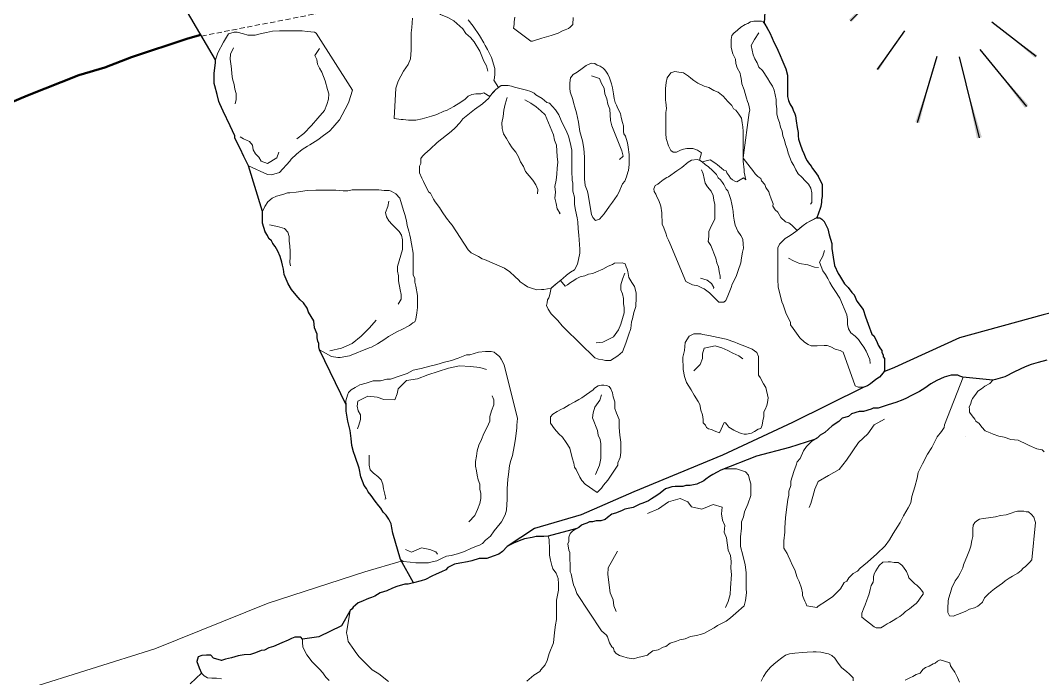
# Model space of a CAD drawing. Header units: millimetres. Extents: x -3113 to 15022, y -19591 to 4665.
# Drawn here: x 1568 to 2820, y -2121 to -1315 of the extents above; entities that cross this region are included whole.
import ezdxf

# ---------------------------------------------------------------- set-up
doc = ezdxf.new("R2010")
doc.units = ezdxf.units.MM
doc.header["$XCLIPFRAME"] = 2
doc.linetypes.add('DASHED', pattern=[19.05, 12.7, -6.35])
doc.linetypes.add('HIDDEN', pattern=[9.525, 6.35, -3.175])
for name, color, linetype, lineweight in [('0A-cutline', 7, 'Continuous', 50), ('0A-detail', 7, 'Continuous', 18), ('0A-detail-below_in', 7, 'DASHED', 13), ('0A-detail-detail', 7, 'Continuous', 13), ('0A-hatchures', 4, 'Continuous', 25), ('0A-mosaic', 7, 'Continuous', 18), ('0T-footprint', 251, 'Continuous', 30), ('0T-walltop', 7, 'Continuous', 30)]:
    doc.layers.add(name, color=color, linetype=linetype, lineweight=lineweight)
picture_1 = doc.add_image_def('image1.tif', size_in_pixel=(6668, 8809))

# ---------------------------------------------------------------- blocks, each defined once
blk = doc.blocks.new('T5')
blk.add_line((0, -0.002), (1, -0.002))
at = {"linetype": 'Continuous'}
blk.add_solid([(0, -0.031), (0, 0.03), (0.638, -0.001)], dxfattribs=at)

msp = doc.modelspace()

# ---------------------------------------------------------------- linework, layer by layer
at = {"layer": '0A-cutline'}
msp.add_lwpolyline([(1788.6, -1332.7), (1772.8, -1337.5), (1703.9, -1360.3), (1671, -1372.7), (1639.4, -1382.4), (1576.2, -1407.1), (1541.4, -1422), (1498.4, -1433.2), (1482.6, -1437.1), (1471.7, -1423.3), (1474.1, -1414.4), (1457.7, -1349.9), (1450.6, -1335.3), (1444.7, -1318.9), (1539.2, -1285.2), (1619.9, -1255.8), (1691.3, -1227.9), (1736.6, -1218.1)], dxfattribs=at)
at = {"layer": '0A-detail'}
for points in [[(2116.3, -1314.5), (2122.2, -1322.2), (2130, -1333.6), (2135.4, -1342.7), (2136.8, -1346), (2139.8, -1350.9), (2144.6, -1360.4), (2148.7, -1373.9), (2148.7, -1380.6), (2148.3, -1385.9), (2147.5, -1388.3), (2153.2, -1397.4), (2149.9, -1399.6), (2146.5, -1403.6), (2142.7, -1408.5), (2135.4, -1403.8), (2131.5, -1404.9), (2125.7, -1404.9), (2120.6, -1406), (2116.2, -1407.9), (2112.4, -1411.8), (2107.1, -1415.2), (2098.5, -1420.7), (2089.4, -1425.5), (2086.5, -1426.5), (2077.9, -1430.5), (2071.2, -1432.4), (2059.6, -1435.9), (2051.9, -1437.4), (2043.2, -1437.5), (2036.5, -1436.5), (2034.1, -1436.6), (2025.4, -1435.2), (2027.5, -1398.1), (2030.3, -1389.4), (2036.9, -1377.3), (2042.6, -1369.1), (2045.5, -1362.3), (2046.4, -1351.7), (2046.3, -1341.1), (2046.2, -1337.7), (2046.2, -1330.5), (2047, -1323.7), (2047.9, -1312.2)], [(2244.9, -1311.4), (2244.5, -1320), (2241.1, -1323.5), (2239.2, -1324.9), (2234.9, -1326.8), (2231.6, -1327.9), (2226.3, -1330.8), (2217.6, -1333.8), (2206.5, -1336.8), (2195.1, -1340.7), (2192.7, -1340.7), (2171.8, -1324.6), (2172.3, -1320.2), (2172.3, -1316.8), (2173.1, -1311.1)], [(2821.7, -1843.8), (2819.1, -1841.3), (2812.5, -1840), (2803.2, -1836.1), (2800.6, -1834.8), (2789.9, -1829.6), (2780.6, -1828.4), (2772.7, -1825.8), (2766.1, -1824.5), (2759.3, -1822), (2755.4, -1820.6), (2749.4, -1818.1), (2745.4, -1813.5), (2742, -1808.9), (2738.1, -1806.3), (2736.8, -1803.6), (2733.3, -1799.7), (2730, -1795.2), (2730, -1791.8), (2729.9, -1788.6), (2731.3, -1785.9), (2732.6, -1781.1), (2733.9, -1778.5), (2737.8, -1773.2), (2740.4, -1769.2), (2744.9, -1766.5), (2748.9, -1763.2), (2754.9, -1759.8), (2758.7, -1755.8), (2762, -1755.2), (2773.3, -1751.7), (2785.2, -1745.7), (2798.3, -1739.5), (2805.6, -1736.9), (2814.2, -1734.1), (2824.7, -1731.4)], [(2018.7, -2125), (2006.7, -2115.8), (1998.6, -2110.6), (1992, -2104.1), (1987.2, -2099.5), (1982.6, -2094.9), (1978.6, -2089.7), (1975.9, -2085.7), (1969.2, -2075.9), (1967.8, -2068.6), (1967.1, -2065.3), (1971.5, -2038.1), (1974.2, -2036.1), (1975.4, -2034.1), (1978.1, -2031.5), (1981.3, -2028.8), (1984.7, -2027.4), (1987.3, -2026.1), (1991.3, -2024.7), (1993.9, -2023.3), (1997.8, -2022), (2001.8, -2020.7), (2008.4, -2016.6), (2012.4, -2015.3), (2016.3, -2013.9), (2023.5, -2010.6), (2028.8, -2008.5), (2038.7, -2005.7), (2042.7, -2005.7), (2049.3, -2004.3), (2058.5, -2001.7), (2063.8, -2000.2), (2071.7, -1996.2), (2077, -1993.5), (2083.5, -1990.8), (2088.8, -1988.1), (2091.4, -1985.5), (2099.4, -1981.4), (2106, -1980), (2115.2, -1978.6), (2120.5, -1977.2), (2129.7, -1974.5), (2139, -1974.4), (2146.9, -1971.7), (2153.5, -1969), (2158, -1965.7), (2164, -1959.6), (2166, -1958.3), (2171.8, -1955.6), (2178.5, -1952.9), (2185.1, -1950.2), (2194.3, -1948.8), (2199.6, -1947.4), (2205.5, -1947.3), (2208.9, -1947.3), (2214.2, -1947.2), (2215.5, -1951.2), (2215.5, -1955.2), (2215.6, -1959.1), (2215.6, -1962.5), (2215.7, -1970.4), (2217, -1976.3), (2218.4, -1983), (2219.8, -1986.9), (2223.8, -1992.2), (2226.5, -1998.7), (2226.6, -2005.3), (2226.7, -2013.3), (2224.1, -2025.3), (2224.2, -2037.2), (2224.3, -2049.1), (2223, -2055.7), (2221.8, -2065), (2220.6, -2077.6), (2215.5, -2090.8), (2212.8, -2099.5), (2210.3, -2104.8), (2205, -2110.8), (2203.8, -2112.7), (2196.5, -2117.5), (2188, -2124.8)], [(1813.8, -2121.7), (1807.9, -2121.2), (1802.3, -2121), (1796.8, -2120.6), (1792.6, -2118.1), (1789.6, -2114.7), (1786.6, -2108.4), (1783.9, -2100.7), (1785.6, -2094.8), (1789.9, -2093.1), (1795.8, -2093), (1800.9, -2093), (1804.3, -2096.4), (1814, -2099.3), (1818.7, -2097.9), (1826.3, -2096.2), (1834.3, -2093.6), (1841.8, -2092.6), (1849.5, -2092.2), (1855.8, -2090), (1862.6, -2087.3), (1866.8, -2086.5), (1871.9, -2083.8), (1877.8, -2082.2), (1887.9, -2077.8), (1895.5, -2074.3), (1899.7, -2072.6), (1903.9, -2070.9), (1911, -2070.8), (1913.3, -2073.4), (1913.3, -2076.8), (1913.8, -2083.2), (1918.6, -2092.4), (1920.3, -2094.5), (1924.5, -2100.4), (1928, -2103.7), (1933.9, -2110), (1938.2, -2114.6), (1939.9, -2117.1), (1941.9, -2119.7), (1945.9, -2123.9)], [(2474.9, -2124.5), (2478, -2119.1), (2481.5, -2113.4), (2486.6, -2107.5), (2490.4, -2103.8), (2495.1, -2100), (2500.1, -2096.2), (2504.9, -2092.8), (2509.8, -2091.2), (2516.3, -2090.5), (2525.5, -2089.4), (2531.2, -2089.1), (2538.5, -2088.7), (2542.3, -2088.7), (2548.2, -2089.2), (2553.2, -2090.2), (2557.5, -2091.3), (2561.5, -2093.4), (2565.1, -2096.6), (2567.6, -2100.2), (2569.2, -2102.5), (2573.3, -2107.9), (2576, -2110.1), (2579.4, -2113), (2583.2, -2116), (2585.8, -2118.7), (2587.5, -2120.8), (2587.6, -2124.3)], [(2651.2, -2123.4), (2657, -2120.4), (2660.7, -2118.8), (2664.7, -2116.5), (2669.8, -2114.7), (2673.1, -2110.5), (2676.4, -2108), (2680.7, -2106.2), (2685.7, -2103.6), (2688, -2102.5), (2690.8, -2100.2), (2694.1, -2098.5), (2706.1, -2102.3), (2706.9, -2106), (2708.6, -2108.5), (2712.1, -2113.5), (2715.4, -2120.3), (2718.1, -2125.8)]]:
    msp.add_lwpolyline(points, dxfattribs=at)
for points in [[(2453.1, -1483.9), (2453.3, -1480.1), (2460.3, -1427.9), (2461.2, -1425), (2460.2, -1421.2), (2459.6, -1417.3), (2458.2, -1414.4), (2457.2, -1410.6), (2455.3, -1404.8), (2454.3, -1400), (2451.4, -1392.9), (2450.3, -1386.1), (2449.8, -1383.2), (2449.2, -1379.9), (2445.4, -1373.1), (2443.8, -1367.8), (2443.4, -1362.5), (2440.4, -1355.9), (2438.3, -1348.2), (2438.3, -1338.6), (2439.2, -1333.7), (2441.6, -1330.8), (2446, -1326.9), (2450.2, -1323.5), (2455.5, -1320), (2458.8, -1319.1), (2461.9, -1316.8), (2466.1, -1316.1), (2469, -1316.1), (2471.9, -1316.1), (2475.2, -1316.1), (2477.6, -1316.9), (2479.6, -1319.8), (2482.5, -1324.6), (2485.4, -1330.4), (2488.3, -1337.1), (2490.4, -1341.9), (2492.3, -1344.8), (2495.3, -1351.5), (2498.2, -1358.2), (2500.2, -1363), (2505.1, -1374.5), (2507.1, -1382.2), (2507.1, -1389), (2507.2, -1397.2), (2507.2, -1401.5), (2507.3, -1404.9), (2507.3, -1408.3), (2508.3, -1413.1), (2510.3, -1417.3), (2513.2, -1422.6), (2514.2, -1425), (2516.2, -1429.8), (2517.2, -1432.2), (2517.7, -1438.1), (2519.2, -1446.2), (2520.3, -1452.5), (2520.3, -1456.4), (2520.8, -1460.6), (2522.8, -1466.9), (2525.3, -1473.6), (2527.2, -1478.4), (2529.7, -1484.2), (2531.2, -1487), (2533.1, -1489.8), (2536.1, -1493.7), (2538, -1496.6), (2540.9, -1500.4), (2542.9, -1503.3), (2544.8, -1506.1), (2547.2, -1511.4), (2549.8, -1515.7), (2549.8, -1518.6), (2549.8, -1521.5), (2549.8, -1524.4), (2549.9, -1527.3), (2549.9, -1530.7), (2548.9, -1535), (2549, -1537.9), (2548, -1543.2), (2547.1, -1545.6), (2543.3, -1557), (2536.7, -1560.2), (2531.1, -1563.3), (2526.6, -1566.3), (2522.9, -1569.3), (2519.1, -1572.4), (2512.6, -1566.1), (2508.7, -1563.3), (2504.9, -1561.9), (2499, -1556.6), (2497.1, -1552.8), (2495.2, -1550), (2492.2, -1547.1), (2489.3, -1542.8), (2489.6, -1539.7), (2487.2, -1533.7), (2485.3, -1527.9), (2484.3, -1525), (2480.9, -1519.7), (2479.4, -1516.3), (2475.5, -1511.6), (2474.5, -1508.7), (2471.1, -1506.3), (2467.7, -1503), (2464.8, -1499.2), (2461.4, -1494.9)], [(1870.2, -1504), (1847.2, -1493.2), (1844.8, -1488.5), (1841.3, -1481.7), (1836.9, -1472.1), (1830.5, -1459.6), (1830.5, -1456.7), (1824.6, -1444.2), (1816.2, -1426.5), (1811.8, -1417.4), (1810.9, -1414.6), (1808.8, -1405.9), (1805.8, -1395.3), (1804.9, -1392.4), (1804.8, -1379.9), (1806.6, -1367.3), (1806.6, -1363.5), (1809.4, -1354.8), (1816.5, -1341.7), (1822.7, -1331.6), (1829.4, -1329.6), (1833.2, -1329.6), (1841, -1331.4), (1846.3, -1333.2), (1850.6, -1333.2), (1855.4, -1333.2), (1863.1, -1331.2), (1868.9, -1330.1), (1876.5, -1328.2), (1885.2, -1328.1), (1897.7, -1328), (1912.6, -1327.8), (1918.9, -1328.8), (1927.7, -1329.6), (1930.1, -1330.6), (1974.5, -1400.5), (1969.8, -1415), (1968.9, -1417.9), (1958.4, -1436.8), (1952.3, -1444.1), (1950.8, -1446), (1946.1, -1450.9), (1938.9, -1456.2), (1931.8, -1461.6), (1922.1, -1467.5), (1919.3, -1469.4), (1912.6, -1473.4), (1905.9, -1479.2), (1899.2, -1485), (1897.8, -1487.5), (1884.9, -1501.5), (1875.2, -1504.5)], [(2267.2, -1553), (2262.7, -1526.2), (2261.8, -1523.4), (2259.5, -1517.6), (2259, -1512.9), (2258.8, -1510.2), (2258.7, -1501), (2258.6, -1491.1), (2258.6, -1482.5), (2257.9, -1472), (2256, -1462.8), (2252.8, -1451.1), (2251.4, -1440), (2248.9, -1428.3), (2246.7, -1421.5), (2245.7, -1417.2), (2244.2, -1412.2), (2241.2, -1402.5), (2240.6, -1398.2), (2240.5, -1391.5), (2241.4, -1385.3), (2244.7, -1381.5), (2249.6, -1378.4), (2255.8, -1374), (2260.6, -1370.3), (2266.8, -1367.7), (2271.3, -1367.9), (2274.2, -1369.9), (2277.9, -1371.3), (2281.5, -1373.8), (2283.5, -1375.6), (2285.4, -1378.7), (2287.2, -1381.2), (2289.2, -1385.4), (2291.6, -1392.8), (2293, -1397.7), (2294.3, -1405.1), (2294.9, -1410.7), (2296.2, -1415.6), (2297.8, -1419), (2299.6, -1422.9), (2302.5, -1429.1), (2303.7, -1434), (2305.1, -1440.1), (2306.3, -1444.5), (2306.4, -1451.2), (2306.8, -1454.2), (2308.9, -1456.8), (2309.6, -1459.9), (2311.4, -1465.3), (2312.1, -1470.3), (2313.4, -1479.5), (2313.5, -1486.9), (2313.5, -1491.8), (2312.4, -1498.9), (2311.7, -1501.1), (2310, -1506.7), (2308.1, -1512.3), (2305.2, -1515.4), (2300.5, -1526), (2298.5, -1529.6), (2293, -1537.7), (2289.3, -1542.6), (2282.6, -1552), (2276.8, -1558.5), (2271.9, -1560.1), (2268.9, -1556.8)], [(2453.3, -1508), (2445.1, -1512.8), (2442.7, -1511.9), (2439.8, -1510.3), (2437.4, -1508.6), (2435.5, -1505.2), (2433, -1501.8), (2432, -1499.5), (2429.1, -1498.5), (2426.6, -1496.3), (2421.3, -1491.9), (2419.4, -1490.5), (2412.7, -1486.1), (2402.9, -1488.6), (2399.4, -1486.4), (2402, -1477.5), (2397.1, -1474.3), (2391.4, -1471.9), (2387.5, -1472), (2384.1, -1472), (2379.8, -1472.9), (2376, -1474.3), (2371.1, -1476.4), (2367, -1476.7), (2364.4, -1474.6), (2361.4, -1468.8), (2358.5, -1459.7), (2358.4, -1453.9), (2358.3, -1448.1), (2358.3, -1442.3), (2358.3, -1437.5), (2358.2, -1430.7), (2358.2, -1427.9), (2359.1, -1423), (2358.1, -1415.3), (2358, -1412.9), (2357.9, -1402.8), (2357.9, -1398.5), (2358.8, -1391.2), (2359.8, -1385.5), (2364.4, -1379.2), (2369.3, -1377.7), (2374.1, -1378.6), (2379.9, -1379.5), (2385.8, -1383.3), (2388.7, -1386.1), (2392.5, -1388.6), (2397.3, -1391.9), (2405.1, -1395.7), (2410.9, -1397.5), (2417.2, -1400.9), (2422.5, -1403.2), (2428.3, -1408), (2434.1, -1414.6), (2439, -1419.4), (2441, -1423.3), (2443.9, -1425.2), (2447.8, -1429.9), (2450.7, -1434.8), (2451.8, -1440.5), (2452.7, -1445.4), (2452.8, -1451.1), (2452.8, -1458.8), (2452.9, -1463.7), (2452.9, -1469.9), (2453, -1474.3), (2453, -1480), (2453.1, -1487.7), (2454.2, -1498.3), (2454.2, -1501.2), (2456.2, -1510.3)], [(2116, -1596.2), (2096.4, -1566.1), (2094, -1563.2), (2089.6, -1557.5), (2084.3, -1549.8), (2080.8, -1544.5), (2075.6, -1537.4), (2073.5, -1534), (2070, -1526.8), (2068.1, -1525.4), (2064.3, -1518.7), (2061.3, -1512.4), (2059.3, -1508.6), (2056.3, -1501.9), (2056.7, -1493.8), (2058.2, -1490.3), (2058.2, -1484.5), (2060, -1481.6), (2062.9, -1478.7), (2069.6, -1472.8), (2078.2, -1464.7), (2083.9, -1460.2), (2095.4, -1451.4), (2100.2, -1446.6), (2105.9, -1440.8), (2109.7, -1435.9), (2124, -1424.2), (2133.7, -1417.4), (2141.3, -1410.6), (2143.2, -1407.7), (2149.9, -1399.6), (2156.6, -1395), (2165.3, -1395), (2169.1, -1395.8), (2173, -1396.8), (2177.8, -1398.3), (2187.4, -1400.6), (2192.7, -1402.4), (2197, -1404.3), (2199.1, -1406.2), (2206.8, -1411), (2212.6, -1415.7), (2215.6, -1416.6), (2219.4, -1420.5), (2223.2, -1424.7), (2227.2, -1431), (2230.1, -1437.7), (2234.1, -1446.3), (2236.1, -1450.1), (2239, -1456.9), (2241, -1464.6), (2243, -1474.2), (2243, -1478.1), (2243.1, -1484.8), (2243.1, -1487.7), (2243.2, -1495), (2243.2, -1499.3), (2243.3, -1510.9), (2244.3, -1514.7), (2244.4, -1524.3), (2246.4, -1531.9), (2246.5, -1540.6), (2247.5, -1547.8), (2249.5, -1557), (2250.6, -1561.8), (2250.7, -1570.5), (2251.6, -1578.2), (2252.8, -1595.5), (2252.8, -1600.3), (2250, -1613.8), (2246.3, -1620.6), (2241.4, -1623.5), (2236.7, -1627.4), (2231.9, -1631.4), (2226.1, -1636.2), (2217.6, -1643), (2208.9, -1645), (2206, -1645), (2200.2, -1645.1), (2193.5, -1643.2), (2188.7, -1641.4), (2184.8, -1638.5), (2179.9, -1635.6), (2178, -1633.3), (2173.1, -1629), (2167.3, -1623.3), (2160.5, -1618.5), (2157.6, -1617.5), (2136.3, -1608.1), (2133.4, -1607.2), (2128.6, -1604.3), (2119.8, -1600.1)], [(2382.8, -1635.1), (2363.1, -1588.2), (2361.5, -1584.2), (2359.3, -1580.2), (2358.7, -1577.1), (2355.8, -1569.4), (2353.6, -1564.9), (2353.6, -1560), (2353.5, -1555.7), (2353.5, -1550.7), (2352.2, -1542.7), (2349.8, -1535.9), (2347.8, -1532.2), (2345.9, -1527.9), (2344, -1524.9), (2343.4, -1521.6), (2345.2, -1517.4), (2348.3, -1515.6), (2350.7, -1513.7), (2355, -1510.6), (2359.3, -1507.5), (2361.4, -1506.6), (2371.5, -1499.3), (2377.7, -1495.5), (2385.6, -1488.8), (2389.6, -1486.5), (2396.7, -1485.6), (2400.4, -1486.7), (2402.9, -1488.6), (2406.6, -1491.7), (2410.4, -1494.6), (2415.3, -1498.9), (2420.3, -1503.9), (2422.2, -1508.1), (2425.3, -1510.6), (2427.7, -1513.6), (2429.3, -1516.1), (2432.2, -1521.7), (2434, -1524), (2436, -1529.6), (2437.8, -1534.5), (2439.1, -1540.1), (2439.8, -1544.4), (2440.5, -1549.3), (2441.1, -1554.9), (2441.8, -1559.8), (2443, -1565.9), (2446.4, -1573.4), (2449.9, -1578.8), (2452.5, -1583.1), (2453.1, -1589.3), (2453.2, -1594.2), (2452, -1599.1), (2450.8, -1605.9), (2450.2, -1612.1), (2446.9, -1621.4), (2444.9, -1627.5), (2443, -1631.3), (2439.4, -1638.1), (2438.2, -1642.4), (2435.8, -1648.3), (2434.2, -1652.5), (2431.6, -1658.5), (2429.1, -1660.4), (2426.1, -1660.4), (2423, -1660.4), (2419.8, -1657), (2415.5, -1652.5), (2411.8, -1648.8), (2405.2, -1643.9), (2402.4, -1642.7), (2397.5, -1640.3), (2390.7, -1639.1)], [(1948.6, -1726.8), (1934.1, -1718.9), (1933, -1715), (1933, -1711.1), (1932, -1708.2), (1931, -1703.9), (1931, -1699.6), (1928, -1691.9), (1927, -1683.2), (1920.7, -1672.7), (1919.1, -1667.9), (1914.3, -1661.1), (1910.4, -1657.4), (1905.5, -1651.6), (1899.7, -1644.9), (1895.7, -1637.7), (1890.8, -1626.3), (1889.8, -1620), (1888.8, -1615.2), (1887.8, -1611.3), (1885.8, -1604.6), (1882.9, -1597.8), (1879.9, -1592.2), (1877, -1588.3), (1875.1, -1585.4), (1872.1, -1582.5), (1870.2, -1578.7), (1867.3, -1574), (1864.3, -1563.4), (1864.2, -1557.6), (1864.1, -1549.4), (1867, -1543.1), (1870.7, -1537.3), (1876, -1532.9), (1881.3, -1530.4), (1889, -1528.5), (1894.7, -1526.5), (1897.6, -1526.5), (1905.3, -1525.4), (1918.8, -1523.4), (1929.4, -1523.3), (1939, -1523.2), (1941.9, -1523.2), (1950.6, -1523.1), (1953.9, -1523.1), (1963.1, -1523.9), (1968.9, -1523.8), (1974.2, -1522.9), (1982.4, -1522.8), (1985.7, -1522.8), (1990.1, -1522.8), (2001.6, -1522.7), (2006.5, -1522.6), (2013.2, -1523.4), (2019.4, -1523.4), (2021.9, -1524.4), (2027.7, -1527.5), (2032.6, -1533), (2034.6, -1539.7), (2037.5, -1549.2), (2038.5, -1553.1), (2040.6, -1560.8), (2041.5, -1566.6), (2043.6, -1573.3), (2044.5, -1578.1), (2045.5, -1582), (2046.5, -1588.7), (2048.6, -1600.2), (2048.7, -1606.9), (2048.8, -1615.6), (2048.8, -1618.5), (2048.9, -1627.2), (2050.8, -1631), (2050.8, -1635.8), (2051.9, -1640.7), (2053.9, -1652.2), (2053.9, -1658), (2054, -1666.7), (2053.1, -1673.4), (2052.2, -1681.1), (2050.8, -1684.5), (2048.4, -1685.5), (2044.1, -1688.9), (2035, -1693.9), (2029.7, -1696.3), (2018.6, -1702.6), (2013.9, -1705.5), (2005.2, -1711.4), (1997.7, -1715.3), (1994.8, -1716.3), (1970.7, -1726.1), (1959.2, -1728.2), (1956.3, -1728.3)], [(2590.1, -1762.9), (2575.3, -1721.7), (2571.6, -1719.4), (2565.6, -1718), (2560.3, -1715), (2555.8, -1713.5), (2552, -1713.6), (2543.7, -1713.7), (2536.2, -1713.7), (2532.4, -1712.3), (2527.9, -1709.3), (2522.5, -1704), (2514.2, -1692.8), (2511.1, -1688.3), (2511.1, -1685.3), (2505, -1673.3), (2501.9, -1663.6), (2500.4, -1659.8), (2497.2, -1646.4), (2495.7, -1641.8), (2495.6, -1632.1), (2495.6, -1625.3), (2495.5, -1614.7), (2495.4, -1604.2), (2495.3, -1599.7), (2495.3, -1593.7), (2497.4, -1589.2), (2504.2, -1582.3), (2508.6, -1580), (2513.1, -1576.9), (2519.1, -1572.4), (2526.6, -1566.3), (2531.1, -1563.3), (2542.2, -1557.1), (2546.7, -1557), (2549.1, -1558.6), (2552.2, -1561.6), (2556.8, -1570.5), (2558.3, -1578), (2561.4, -1588.6), (2561.5, -1594.6), (2563.1, -1605.1), (2564.7, -1615.6), (2569.3, -1625.4), (2570.8, -1627.6), (2576.9, -1638), (2581.5, -1642.5), (2586.1, -1648.6), (2589.1, -1651.5), (2592.2, -1659), (2599.8, -1669.4), (2602.8, -1678.5), (2605.9, -1687.5), (2610.5, -1699.4), (2612.9, -1701.7), (2616.7, -1708.5), (2618.3, -1713), (2621.3, -1717.4), (2622.8, -1719.7), (2622.8, -1721.9), (2624.4, -1724.9), (2624.4, -1727.2), (2625.9, -1729.4), (2625.9, -1733.3), (2626, -1739.3), (2626, -1744.5), (2624.6, -1746.8), (2620.1, -1752.1), (2615.6, -1755.1), (2608.8, -1760.5), (2605.1, -1762.8), (2600.6, -1764.3), (2593.8, -1764.4)], [(2271.3, -1728.7), (2234.4, -1692.5), (2231.4, -1689.2), (2226.1, -1682.9), (2221.7, -1678.7), (2217.9, -1674.8), (2213.9, -1669), (2212, -1664.3), (2212.9, -1661.3), (2213.1, -1657.5), (2214.8, -1655.1), (2215.7, -1652.6), (2217.6, -1643), (2221.9, -1639.6), (2226.1, -1636.2), (2229, -1633.8), (2234.9, -1640.9), (2237.8, -1639), (2241.5, -1636.1), (2245.4, -1634), (2248.3, -1631.7), (2253.1, -1629.2), (2258.9, -1628.2), (2263.7, -1626.2), (2268.9, -1625.2), (2273.2, -1623.2), (2280.9, -1619.8), (2287.7, -1616.4), (2293, -1614.4), (2295.3, -1612.4), (2304.9, -1612.3), (2308.5, -1613.3), (2309.8, -1617.2), (2310.8, -1620.1), (2311.8, -1622.9), (2312.8, -1630.1), (2316.7, -1636.3), (2319.7, -1641.1), (2321.7, -1648.9), (2321.7, -1654.6), (2321.3, -1665.7), (2319, -1672.9), (2317.2, -1680.6), (2316.2, -1684.5), (2315.4, -1692.7), (2312.5, -1700.9), (2309.2, -1710.6), (2305, -1721.2), (2299.3, -1726.1), (2290.6, -1731.9), (2287.7, -1732), (2284.3, -1732), (2281, -1731), (2275.7, -1730.2)], [(2429.5, -1807.8), (2423.8, -1820.3), (2419.5, -1819), (2416.6, -1817.5), (2414.2, -1816.5), (2410.4, -1815.7), (2408, -1813.7), (2406.9, -1810.9), (2404, -1808), (2404, -1804.1), (2403, -1798.3), (2401, -1792.6), (2400, -1785.9), (2398, -1782.1), (2393.1, -1774.3), (2389.2, -1767.7), (2383.4, -1758.6), (2380.9, -1751.4), (2379.3, -1742.7), (2379.3, -1736.4), (2379.2, -1734), (2379.2, -1727.7), (2381.1, -1719.5), (2381.9, -1709.9), (2386.6, -1702.2), (2392.4, -1699.2), (2401.1, -1699.1), (2403.5, -1700.1), (2410.7, -1701), (2422.4, -1703.7), (2432, -1705.7), (2442.6, -1709.4), (2446.5, -1710.9), (2457.2, -1715), (2463.9, -1717.9), (2469.7, -1721.9), (2471.7, -1726.9), (2471.7, -1729.8), (2471.8, -1735.6), (2471.8, -1742.8), (2471.9, -1746.7), (2471.9, -1749.6), (2473.8, -1752.5), (2477.8, -1760.2), (2480.6, -1764.9), (2483.7, -1777.4), (2482.8, -1783.2), (2481.8, -1787), (2480, -1791.9), (2478.1, -1794.7), (2478.1, -1800.5), (2477.2, -1805.9), (2476.3, -1811.2), (2474.4, -1815.1), (2471.5, -1816), (2466.7, -1819), (2463.3, -1821), (2457.1, -1821.9), (2454.2, -1822), (2450.4, -1821.1), (2447.5, -1820.1), (2441.7, -1817.3), (2435.4, -1813.5), (2432.9, -1810.2), (2431.4, -1808.3)], [(2033.2, -1975.6), (2023.7, -1943.5), (2022.8, -1936.7), (2021.7, -1931.9), (2018.8, -1926.1), (2015.8, -1921.3), (2012, -1917.5), (2009, -1912.7), (2006.6, -1909.9), (2002.2, -1904.1), (1997.3, -1897.4), (1993.5, -1892.6), (1991.4, -1888.8), (1988.6, -1885), (1984.6, -1874.4), (1982.6, -1863.8), (1977.7, -1849.4), (1975.6, -1843.7), (1973.6, -1835.9), (1972.6, -1827.3), (1971.6, -1817.6), (1968.6, -1806.2), (1966.6, -1793.7), (1966.5, -1786), (1966.4, -1781.1), (1968.3, -1774.4), (1969.7, -1771), (1973, -1767.6), (1977.8, -1764.7), (1983.6, -1761.7), (1991.3, -1759.7), (1999.9, -1756.8), (2008.6, -1756.7), (2016.3, -1754.6), (2021.1, -1754.6), (2031.6, -1751.2), (2041.2, -1747.7), (2048.9, -1743.7), (2058.5, -1741.7), (2069.1, -1738.7), (2077.7, -1736.8), (2087.3, -1733.8), (2095.5, -1731.8), (2103.7, -1728.8), (2114.2, -1724.8), (2118.1, -1724.8), (2128.7, -1721.8), (2137.3, -1720.8), (2144.1, -1720.8), (2147.9, -1721.6), (2150.8, -1723.9), (2154.3, -1727), (2156.7, -1730.3), (2160.2, -1737), (2176.7, -1802.9), (2175.7, -1811.1), (2175.8, -1814.9), (2174, -1827.4), (2173, -1835.1), (2171.2, -1843.8), (2170.3, -1848.1), (2168.4, -1854.5), (2166.6, -1860.3), (2165.7, -1871.4), (2164.7, -1877.1), (2163.9, -1889.2), (2164, -1897.8), (2164, -1901.7), (2163.2, -1915.2), (2161.3, -1920.9), (2157, -1929.3), (2155.3, -1931.6), (2148, -1940.3), (2143.3, -1947.2), (2137.5, -1952), (2133.6, -1956), (2129.9, -1957.9), (2127.5, -1958.8), (2120.3, -1961.8), (2111.6, -1965.8), (2102.9, -1968.8), (2095.3, -1970.7), (2089.5, -1971.7), (2085.2, -1973.7), (2077.7, -1977.3), (2072.2, -1978.6), (2067.4, -1979.6), (2058.7, -1979.7), (2052, -1979.7), (2045.2, -1978.9), (2036.6, -1978)], [(2543.1, -2034.3), (2531.1, -2032.5), (2529.7, -2029.1), (2528.4, -2026.5), (2527.1, -2023.8), (2525.7, -2019.8), (2525.7, -2016.6), (2524.2, -2010.6), (2521.6, -2002.7), (2518.9, -1997.5), (2516.1, -1988.2), (2513.5, -1982.9), (2510.7, -1976.4), (2508.1, -1971.1), (2506.7, -1968.4), (2502.7, -1961.8), (2502.7, -1958.6), (2502.6, -1952.6), (2503.8, -1942), (2503.8, -1936.7), (2504.6, -1924.4), (2506.2, -1914.2), (2507.5, -1902.3), (2508.7, -1897), (2508.7, -1891.7), (2511.2, -1885.1), (2511.2, -1879.8), (2515.1, -1867.8), (2517.7, -1859.9), (2518.9, -1855.9), (2522.8, -1851.8), (2526.7, -1842.6), (2530.7, -1837.3), (2537.2, -1830.6), (2543.8, -1826.6), (2547.1, -1823.2), (2553, -1819.9), (2562.1, -1811.8), (2570.1, -1806.5), (2574, -1802.5), (2581.9, -1800.4), (2585.8, -1797.1), (2595.1, -1794.3), (2600.4, -1794.2), (2609.7, -1791.6), (2612.3, -1790.2), (2618.2, -1790.2), (2630.7, -1786.1), (2640, -1783.4), (2648.5, -1780), (2653.1, -1778), (2658.4, -1775.2), (2669, -1769.8), (2675.5, -1765.9), (2682.7, -1760.5), (2690, -1756.4), (2699.2, -1752.3), (2707.8, -1749.7), (2711.1, -1749.6), (2715.7, -1749.6), (2718.4, -1750.9), (2722.3, -1752.1), (2699.7, -1810.5), (2699.1, -1813.9), (2695.8, -1818.6), (2690.7, -1825.2), (2689.3, -1827.8), (2684.1, -1838.5), (2678.9, -1846.5), (2672.4, -1858.5), (2667.2, -1869.1), (2665.9, -1875.8), (2663.4, -1886.4), (2659.5, -1898.3), (2658.3, -1906.2), (2655, -1912.3), (2649.2, -1922.2), (2645.3, -1930.1), (2636.5, -1943.9), (2632.2, -1951.5), (2627, -1958.8), (2616.5, -1968.8), (2605.4, -1978.8), (2596.1, -1986.2), (2592.9, -1990.1), (2587.6, -1992.9), (2582.4, -1998.2), (2579.8, -2002.1), (2576.5, -2003.6), (2572, -2011.5), (2562.7, -2020.9), (2554.9, -2026.3), (2544.9, -2033)], [(2274.3, -1893.5), (2259.3, -1883.4), (2255.3, -1878.7), (2252.7, -1874.9), (2248.5, -1865.2), (2246.5, -1862.3), (2245.5, -1857.6), (2243.5, -1850.9), (2240.5, -1839.3), (2236.1, -1832.1), (2231.8, -1825.9), (2227.3, -1821.6), (2221.7, -1815.4), (2217.1, -1808.7), (2217, -1801), (2219.9, -1797.6), (2225.2, -1794.2), (2230.4, -1791.3), (2233.3, -1790.3), (2240, -1786.3), (2246.8, -1782.4), (2251.5, -1779.5), (2255.4, -1777.6), (2261.1, -1773.6), (2265, -1770.7), (2269.2, -1767.7), (2270.7, -1765.8), (2275.5, -1762.9), (2279.3, -1761.9), (2282.2, -1761.9), (2285.6, -1762.4), (2289, -1763.8), (2290.9, -1766.6), (2292.9, -1771.4), (2293.9, -1776.2), (2295.9, -1782.5), (2295.9, -1790.7), (2297.9, -1796.5), (2300.9, -1804.1), (2300.9, -1810.9), (2301, -1813.8), (2302, -1823.3), (2303.1, -1832), (2303.2, -1839.7), (2303.2, -1844.5), (2302.3, -1850.8), (2299.4, -1857.1), (2299.5, -1860), (2292.9, -1869.7), (2287.1, -1878.4), (2281.9, -1884.7), (2279.5, -1888.2)], [(2279.3, -2063.2), (2249.2, -2017.1), (2247.1, -2011.1), (2245.1, -2006.6), (2243.7, -2001.3), (2242.4, -1993.3), (2241, -1990.7), (2240.9, -1987.4), (2240.9, -1981.4), (2240.8, -1975.5), (2240.8, -1972.2), (2240.7, -1966.9), (2239.4, -1964.2), (2238, -1956.3), (2239.3, -1953.7), (2239.3, -1948.4), (2241.2, -1943.8), (2244.5, -1940.4), (2246.5, -1939.1), (2251.7, -1936.4), (2255, -1933.7), (2257.6, -1932.4), (2261.6, -1931), (2264.9, -1929.6), (2268.2, -1929.6), (2272.8, -1928.2), (2278.8, -1928.2), (2284.1, -1926.8), (2286.7, -1924.1), (2291.9, -1920.1), (2296.5, -1918.8), (2303.8, -1916), (2308.2, -1913.8), (2318.3, -1911.9), (2326.2, -1907.9), (2330.2, -1906.5), (2336.8, -1903.8), (2340.7, -1901.2), (2347.3, -1897.1), (2351.3, -1894.4), (2357.8, -1889.1), (2361.7, -1887.7), (2365.7, -1886.4), (2369.7, -1886.3), (2378.9, -1886.3), (2382.9, -1884.9), (2388.2, -1884.9), (2396.1, -1883.5), (2404.7, -1879.4), (2407.2, -1877.4), (2411.9, -1874.1), (2415.9, -1871.4), (2421.2, -1868.7), (2425.7, -1866), (2430.3, -1864.6), (2439.6, -1864.5), (2444.9, -1864.5), (2452.1, -1867.1), (2455.6, -1868.4), (2459.5, -1872.3), (2460.9, -1877.6), (2462.3, -1882.9), (2462.3, -1888.2), (2462.4, -1892.1), (2462.4, -1897.4), (2458.5, -1908), (2454.7, -1917.4), (2453.4, -1923.3), (2450.8, -1929.3), (2450.8, -1933.9), (2450.9, -1937.2), (2449.7, -1947.8), (2449.8, -1959.7), (2452.5, -1970.3), (2455.3, -1982.2), (2456.7, -1991.4), (2456.7, -2000.1), (2456.8, -2008), (2456.8, -2011.3), (2456.9, -2016.6), (2455.7, -2025.9), (2454.3, -2032.5), (2443.8, -2041.2), (2437.3, -2047.1), (2432, -2051.2), (2421.6, -2056.6), (2417.6, -2059.2), (2412.3, -2062), (2405.7, -2065.9), (2401.8, -2067.3), (2395.8, -2068.7), (2388.6, -2070.1), (2382, -2072.7), (2375.4, -2074.2), (2371.4, -2075.5), (2363.5, -2078.2), (2358.3, -2082.2), (2354.9, -2083), (2349, -2086.3), (2342.4, -2087.7), (2337.2, -2091), (2335.9, -2093), (2329.3, -2094.4), (2324, -2095.8), (2318.7, -2097.2), (2310.7, -2095.9), (2305.4, -2094.6), (2301.5, -2093.4), (2297.5, -2090.7), (2294.8, -2088.1), (2294.1, -2084.1), (2292.1, -2082.8), (2289.4, -2077.6), (2286.7, -2070.4), (2285.4, -2068.3)], [(2811.1, -1930.2), (2806.7, -1976), (2804, -1978.9), (2801.5, -1981.5), (2798.9, -1984.1), (2796, -1986.2), (2793.4, -1989.2), (2789.3, -1992.2), (2783, -1996.1), (2778.7, -1998.6), (2773.7, -2001.7), (2770.4, -2004.6), (2766.5, -2007.6), (2760.7, -2011.5), (2756.6, -2014.9), (2753.1, -2018), (2751, -2020.1), (2748.5, -2022.6), (2746, -2027.7), (2742.6, -2031.2), (2740.2, -2032.9), (2736.3, -2035), (2730, -2036.4), (2725.8, -2038.9), (2720.7, -2041.1), (2715.6, -2043.2), (2710.2, -2045), (2705.5, -2044.6), (2703.8, -2040.4), (2703.8, -2035.3), (2704.1, -2026.8), (2704.5, -2023.9), (2707, -2016.2), (2708.7, -2010.3), (2712.8, -2001.7), (2716.1, -1996.7), (2718.6, -1992.4), (2721.9, -1985.7), (2722.7, -1982.2), (2727.7, -1970.3), (2730.2, -1964), (2731.9, -1959.3), (2733, -1952.5), (2734.3, -1947.4), (2734.2, -1943.1), (2734.2, -1938), (2734.6, -1933.4), (2736.6, -1930.4), (2739.1, -1928.3), (2742.6, -1926.2), (2746.8, -1925.2), (2753.6, -1924.4), (2762, -1923.4), (2768, -1921.7), (2774.9, -1920.8), (2781, -1919), (2785.6, -1917.3), (2789, -1916.4), (2793.3, -1916.4), (2796.7, -1916.4), (2799.6, -1917.1), (2802.6, -1917.1), (2805.9, -1920.6), (2808.9, -1923.9)], [(2613.2, -2058.2), (2598.3, -2046.2), (2598.3, -2044.1), (2598.4, -2041.3), (2601.1, -2034.1), (2602.4, -2031.2), (2604.6, -2025.3), (2605.7, -2022), (2607.2, -2017.7), (2608.5, -2012.5), (2609.8, -2007.4), (2612, -2003.5), (2612.5, -2000.2), (2612.4, -1997), (2613.5, -1993.2), (2615.4, -1989.4), (2619.4, -1982.9), (2623.9, -1979), (2630.4, -1978.5), (2633.4, -1978.5), (2638, -1979.4), (2642.9, -1979.4), (2645.4, -1981), (2647.5, -1983.1), (2649.4, -1985.1), (2653, -1990.5), (2654.9, -1995.1), (2655.8, -1998.2), (2658.6, -2000.9), (2663.4, -2005.3), (2665.6, -2006.9), (2669.5, -2010.6), (2671.4, -2013), (2673.3, -2016), (2673.3, -2018.2), (2671.7, -2020.3), (2669.6, -2023), (2667.1, -2026.8), (2664.7, -2029.6), (2661.5, -2031.8), (2656.7, -2035.9), (2651.8, -2039.5), (2649.1, -2042.2), (2644.9, -2045.5), (2641.1, -2047.7), (2636.7, -2050.2), (2632.6, -2052.7), (2629.2, -2054.3), (2625.5, -2056.8), (2621.4, -2059.3), (2617.9, -2059.3), (2615.7, -2059.3)]]:
    msp.add_lwpolyline(points, close=True, dxfattribs=at)
at = {"layer": '0A-detail-below_in', "linetype": 'HIDDEN'}
msp.add_line((1789.4, -1334.3), (2461.6, -1203.5), dxfattribs=at)
at = {"layer": '0A-detail-detail'}
for points in [[(2075, -1289.7), (2075.4, -1296.6), (2077.9, -1302.7), (2082.4, -1308), (2091, -1311.7), (2098.6, -1315.7), (2109.7, -1325.5), (2113.2, -1331.2), (2118.8, -1336.1), (2123.3, -1341.4), (2130.3, -1352.8), (2135.2, -1365.1), (2138.7, -1370.8), (2140.2, -1377.4)], [(2472.1, -1330.3), (2467, -1338.4), (2462.9, -1346), (2464, -1351.6), (2465, -1357.2), (2467.1, -1362.4), (2470.2, -1367.1), (2472.3, -1372.3), (2476.5, -1376.6), (2482.7, -1386.1), (2485.8, -1390.8), (2489, -1395.6), (2491.1, -1400.7), (2492.1, -1406.3), (2493.2, -1411.9), (2493.2, -1417.9), (2494.3, -1423.5), (2494.3, -1429.5), (2495.3, -1435), (2497.4, -1440.2), (2498.5, -1445.8), (2500.6, -1450.9), (2501.6, -1456.5), (2503.7, -1461.7), (2504.8, -1467.3), (2506.9, -1472.4), (2507.9, -1478), (2512.1, -1488.3), (2515.2, -1493.1), (2517.3, -1498.2), (2520.5, -1503), (2524.6, -1507.3), (2528.8, -1511.6), (2532.9, -1515.9), (2536, -1520.7), (2537.1, -1526.3), (2537.1, -1532.3), (2537.2, -1538.3), (2535.5, -1540.1)], [(1828.7, -1348.9), (1825, -1356.4), (1824.5, -1362.6), (1825.3, -1368.3), (1826.4, -1374.6), (1826.5, -1380.6), (1827.6, -1386.9), (1829.5, -1393.6), (1830.3, -1399.3), (1831.8, -1404.7), (1831.8, -1412.2), (1830.8, -1417.2)], [(1934.2, -1349.7), (1928.5, -1358), (1930.6, -1363.2), (1931.4, -1368.9), (1934.2, -1373.8), (1936.9, -1378.7), (1941.1, -1389), (1944, -1399.9), (1945.4, -1405.3), (1945, -1411.5), (1943.2, -1418.2), (1940.1, -1425.5), (1931.9, -1434.8), (1924.3, -1443.9), (1914.8, -1453.8), (1906.1, -1460.3)], [(2267.2, -1383), (2276.8, -1386.2), (2279.3, -1392.3), (2282.8, -1398), (2283.3, -1405), (2285.8, -1411.1), (2287.2, -1417.7), (2289.7, -1423.8), (2290.1, -1430.7), (2290.6, -1437.7), (2292, -1444.2), (2304.4, -1474.9), (2305.9, -1481.4), (2301.6, -1485.5)], [(2163.9, -1409.4), (2161.3, -1417.6), (2159.7, -1425.3), (2159.1, -1432.7), (2157.5, -1440.5), (2157.9, -1447.4), (2159.4, -1454), (2162.9, -1459.7), (2166.4, -1465.4), (2169.9, -1471.1), (2174.4, -1476.4), (2177.9, -1482.1), (2180.4, -1488.3), (2183.9, -1494), (2186.4, -1500.1), (2195.4, -1510.7), (2198.9, -1516.4), (2201.4, -1522.5), (2201, -1527.5)], [(2185.4, -1412.6), (2192.9, -1416.6), (2199.5, -1421.1), (2205, -1426), (2210.6, -1430.9), (2220.5, -1455.4), (2222, -1461.9), (2224.5, -1468), (2225.3, -1481.9), (2225.8, -1488.9), (2225.2, -1496.3), (2224.6, -1503.6), (2224, -1511), (2222.4, -1518.8), (2222.9, -1525.7), (2222.3, -1533.1), (2223.8, -1539.6), (2225.2, -1546.2), (2228.7, -1551.9), (2227.7, -1552.3)], [(1884.2, -1476.7), (1881.8, -1483.7), (1870.3, -1490.6), (1862.4, -1487.8), (1859.7, -1482.9), (1855.7, -1478.5), (1852.9, -1473.6), (1852.1, -1467.9), (1848.1, -1463.5), (1840.8, -1460.4), (1836.7, -1457.6)], [(2402, -1498.1), (2404.1, -1503.2), (2405.1, -1508.8), (2406.2, -1514.4), (2409.3, -1519.1), (2413.9, -1524.5), (2416, -1529.7), (2417, -1535.2), (2418.1, -1540.8), (2418.1, -1546.8), (2418.2, -1558.8), (2414.1, -1566.5), (2411, -1573.7), (2411, -1579.7), (2410, -1586.2), (2413.2, -1590.9), (2419.4, -1606.4), (2420.5, -1612), (2422.6, -1617.1), (2423.6, -1622.7), (2424.7, -1628.3), (2424.9, -1631.8)], [(2018.9, -1536.7), (2017.9, -1543.1), (2014.8, -1550.4), (2015.9, -1555.9), (2019, -1560.7), (2023.2, -1565), (2027.3, -1569.3), (2031.5, -1573.7), (2034.6, -1578.4), (2035.6, -1584), (2035.7, -1590), (2035.7, -1596), (2033.7, -1602.8), (2031.6, -1609.7), (2029.6, -1616.5), (2029.6, -1622.5), (2030.7, -1628.1), (2030.7, -1634.1), (2032.8, -1645.2), (2033.9, -1650.8), (2033.9, -1656.8), (2030.4, -1663)], [(1872.9, -1565.5), (1882.7, -1567.5), (1891.2, -1570), (1895.3, -1574.4), (1896.7, -1579.9), (1896.9, -1585.8), (1897.7, -1591.5), (1898.1, -1598.1), (1897.9, -1604.9), (1897.6, -1611.8), (1898.6, -1615.9)], [(2552.5, -1596.9), (2550.5, -1603.8), (2546.4, -1611.4), (2550.6, -1621.8), (2553.7, -1626.5), (2556.8, -1631.2), (2558.9, -1636.4), (2562, -1641.1), (2565.1, -1645.9), (2571.4, -1655.4), (2579.8, -1676), (2580.8, -1681.6), (2580.8, -1687.6), (2581.9, -1693.2), (2585, -1697.9), (2590.2, -1701.8), (2594.4, -1706.2), (2597.5, -1710.9), (2600.6, -1715.6), (2603.7, -1720.4), (2607.9, -1730.7), (2608.5, -1735.3)], [(2508.3, -1606.4), (2514.5, -1609.9), (2521.8, -1613), (2532.1, -1614.8), (2540.4, -1617.5), (2545.4, -1617.8)], [(2308.1, -1625), (2305, -1632.3), (2303, -1639.1), (2303, -1645.1), (2305.1, -1650.3), (2306.2, -1655.9), (2306.2, -1661.9), (2307.2, -1667.4), (2307.3, -1673.4), (2305.2, -1680.3), (2303.2, -1687.1), (2300.1, -1694.4), (2294, -1702.9), (2281, -1709.3), (2272.9, -1710.2)], [(2400.5, -1630.9), (2408.8, -1633.5), (2414, -1637.4), (2417.1, -1642.2), (2416.5, -1643.6)], [(2003.4, -1682.4), (1995.2, -1691.7), (1984.9, -1701.9), (1974.2, -1711), (1960.8, -1716.5), (1946.5, -1719.8)], [(2452.7, -1729.9), (2447.5, -1726), (2440.2, -1722.9), (2434, -1719.4), (2426.8, -1716.4), (2418.5, -1713.7), (2405.3, -1716.7), (2403.2, -1723.5), (2403.2, -1729.5), (2400.2, -1736.7), (2392.6, -1744.6)], [(2138.5, -1743), (2130.2, -1740.4), (2118.8, -1739), (2105.4, -1738.4), (2092.2, -1741.3), (2079.4, -1745.3), (2066.6, -1749.3), (2054.2, -1754.3), (2040.6, -1756.2), (2030.3, -1766.4), (2029.3, -1772.8), (2026.2, -1780.1), (2012.8, -1779.5), (2004.5, -1776.9), (1993.1, -1775.5), (1981.1, -1781.5), (1980.1, -1787.9), (1981.2, -1793.5), (1984.3, -1798.3), (1984.3, -1804.2), (1982.3, -1811.1), (1980.5, -1815.4)], [(2145.5, -1775), (2147.5, -1780.2), (2147.6, -1786.2), (2144.5, -1793.4), (2142.5, -1800.3), (2142.5, -1806.3), (2139.4, -1813.5), (2135.3, -1821.2), (2132.3, -1828.4), (2129.2, -1835.7), (2127.2, -1842.5), (2126.2, -1848.9), (2125.2, -1855.4), (2125.2, -1861.4), (2126.2, -1866.9), (2127.3, -1872.5), (2128.4, -1878.1), (2130.4, -1883.3), (2130.5, -1889.3), (2131.5, -1894.8), (2131.6, -1900.8), (2130.6, -1907.2), (2127.5, -1914.5), (2124.4, -1921.8), (2116.8, -1929.6)], [(2279.4, -1773.7), (2277.4, -1780.5), (2271.2, -1789), (2269.2, -1795.8), (2268.2, -1802.2), (2274.4, -1817.7), (2275.5, -1823.3), (2277.6, -1828.5), (2278.7, -1834), (2278.7, -1840), (2278.7, -1846), (2278.7, -1852), (2277.1, -1859.9), (2273.4, -1868.6), (2272.2, -1871.5)], [(2626.1, -1803.5), (2613.3, -1810.6), (2605.8, -1821.6), (2594.3, -1832.1), (2579.5, -1853.9), (2570.4, -1865.5), (2557.5, -1872.7), (2544.6, -1879.9), (2540.6, -1889.4), (2538.3, -1898.3), (2535.9, -1907.1), (2533.9, -1911.9)], [(2621.1, -1805.5), (2621.1, -1805.5)], [(2626.1, -1803.5), (2626.1, -1803.5)], [(2725.4, -1824.5), (2725.4, -1824.5)], [(1994.9, -1848), (1994.9, -1854), (1994.9, -1860), (1996, -1865.6), (2000.1, -1869.9), (2005.3, -1873.9), (2009.5, -1878.2), (2011.6, -1883.3), (2012.6, -1888.9), (2014.1, -1895.5), (2015.2, -1901.1), (2014.1, -1901.5)], [(2335.6, -1919.2), (2349.1, -1913.7), (2361.3, -1904.8), (2375.6, -1901), (2385.1, -1905), (2389.5, -1911.1), (2402.5, -1913.8), (2416, -1908.3), (2427.2, -1911.7), (2426.6, -1919.8), (2427.7, -1927.3), (2430.4, -1934.1), (2429.8, -1942.2), (2432.5, -1949), (2434.6, -1964), (2437.4, -1970.8), (2438.4, -1978.2), (2437.8, -1986.4), (2438.8, -1993.9), (2437.5, -2010.2), (2436.9, -2018.3), (2434.6, -2027.2), (2431.5, -2034.3)], [(2039.2, -1963.5), (2046.5, -1966.5), (2058.9, -1961.5), (2069.2, -1963.3), (2076.5, -1966.4), (2078.7, -1969.1)], [(2299.1, -1965.6), (2293.4, -1975.8), (2287.6, -1986), (2287, -1994.1), (2290.2, -2016.6), (2293.6, -2025), (2294.6, -2032.5), (2297.4, -2039.3)]]:
    msp.add_lwpolyline(points, dxfattribs=at)
at = {"layer": '0A-mosaic', "lineweight": 15}
msp.add_lwpolyline([(646.3, -2522.7), (993.5, -2388.7), (1110.4, -2341.8), (1353.2, -2237.1), (1576.2, -2134.2), (1732.4, -2084.9), (1871.1, -2029.2), (1989.5, -1990.9), (2033.9, -1977.8)], dxfattribs=at)
at = {"layer": '0T-footprint'}
for points in [[(3034.9, -1621.2), (2921.2, -1650.9), (2820.3, -1675.8), (2718.1, -1703.9), (2638.1, -1740.3), (2625.3, -1745.7)], [(2600.6, -1764.3), (2513.3, -1807.6), (2427.5, -1847.9), (2319, -1892.9), (2254.7, -1920.9), (2197.2, -1937.6), (2164, -1959.6)]]:
    msp.add_lwpolyline(points, dxfattribs=at)
at = {"layer": '0T-walltop'}
for points in [[(2480.7, -1283.3), (2478.6, -1318.4), (2479.6, -1319.8), (2482.5, -1324.6), (2485.4, -1330.4), (2488.3, -1337.1), (2490.4, -1341.9), (2492.3, -1344.8), (2495.3, -1351.5), (2498.2, -1358.2), (2500.2, -1363), (2505.1, -1374.5), (2507.1, -1382.2), (2507.1, -1389), (2507.2, -1397.2), (2507.2, -1401.5), (2507.3, -1404.9), (2507.3, -1408.3), (2508.3, -1413.1), (2510.3, -1417.3), (2513.2, -1422.6), (2514.2, -1425), (2516.2, -1429.8), (2517.2, -1432.2), (2517.7, -1438.1), (2519.2, -1446.2), (2520.3, -1452.5), (2520.3, -1456.4), (2520.8, -1460.6), (2522.8, -1466.9), (2525.3, -1473.6), (2527.2, -1478.4), (2529.7, -1484.2), (2531.2, -1487), (2533.1, -1489.8), (2536.1, -1493.7), (2538, -1496.6), (2540.9, -1500.4), (2542.9, -1503.3), (2544.8, -1506.1), (2547.2, -1511.4), (2549.8, -1515.7), (2549.8, -1518.6), (2549.8, -1521.5), (2549.8, -1524.4), (2549.9, -1527.3), (2549.9, -1530.7), (2548.9, -1535), (2549, -1537.9), (2548, -1543.2), (2547.1, -1545.6), (2543.3, -1557), (2546.7, -1557), (2549.1, -1558.6), (2552.2, -1561.6), (2556.8, -1570.5), (2558.3, -1578), (2561.4, -1588.6), (2561.5, -1594.6), (2563.1, -1605.1), (2564.7, -1615.6), (2569.3, -1625.4), (2570.8, -1627.6), (2576.9, -1638), (2581.5, -1642.5), (2586.1, -1648.6), (2589.1, -1651.5), (2592.2, -1659), (2599.8, -1669.4), (2602.8, -1678.5), (2605.9, -1687.5), (2610.5, -1699.4), (2612.9, -1701.7), (2616.7, -1708.5), (2618.3, -1713), (2621.3, -1717.4), (2622.8, -1719.7), (2622.8, -1721.9), (2624.4, -1724.9), (2624.4, -1727.2), (2625.9, -1729.4), (2625.9, -1733.3), (2626, -1739.3), (2626, -1744.5), (2624.6, -1746.8), (2620.1, -1752.1), (2615.6, -1755.1), (2608.8, -1760.5), (2605.1, -1762.8), (2600.6, -1764.3), (2513.3, -1807.6), (2427.5, -1847.9), (2319, -1892.9), (2254.7, -1920.9), (2197.2, -1937.6), (2164, -1959.6)], [(2166, -1958.3), (2166, -1958.3), (2164, -1959.6), (2158, -1965.7), (2153.5, -1969), (2146.9, -1971.7), (2139, -1974.4), (2129.7, -1974.5), (2120.5, -1977.2), (2115.2, -1978.6), (2106, -1980), (2099.4, -1981.4), (2091.4, -1985.5), (2088.8, -1988.1), (2083.5, -1990.8), (2077, -1993.5), (2071.7, -1996.2), (2063.8, -2000.2), (2058.5, -2001.7), (2049.3, -2004.3), (2033.2, -1975.6), (2023.7, -1943.5), (2022.8, -1936.7), (2021.7, -1931.9), (2018.8, -1926.1), (2015.8, -1921.3), (2012, -1917.5), (2009, -1912.7), (2006.6, -1909.9), (2002.2, -1904.1), (1997.3, -1897.4), (1993.5, -1892.6), (1991.4, -1888.8), (1988.6, -1885), (1984.6, -1874.4), (1982.6, -1863.8), (1977.7, -1849.4), (1975.6, -1843.7), (1973.6, -1835.9), (1972.6, -1827.3), (1971.6, -1817.6), (1968.6, -1806.2), (1966.6, -1793.7), (1966.5, -1786), (1934.1, -1718.9), (1933, -1715), (1933, -1711.1), (1932, -1708.2), (1931, -1703.9), (1931, -1699.6), (1928, -1691.9), (1927, -1683.2), (1920.7, -1672.7), (1919.1, -1667.9), (1914.3, -1661.1), (1910.4, -1657.4), (1905.5, -1651.6), (1899.7, -1644.9), (1895.7, -1637.7), (1890.8, -1626.3), (1889.8, -1620), (1888.8, -1615.2), (1887.8, -1611.3), (1885.8, -1604.6), (1882.9, -1597.8), (1879.9, -1592.2), (1877, -1588.3), (1875.1, -1585.4), (1872.1, -1582.5), (1870.2, -1578.7), (1867.3, -1574), (1864.3, -1563.4), (1864.2, -1557.6), (1864.1, -1549.4), (1847.2, -1493.2), (1844.8, -1488.5), (1841.3, -1481.7), (1836.9, -1472.1), (1830.5, -1459.6), (1830.5, -1456.7), (1824.6, -1444.2), (1816.2, -1426.5), (1811.8, -1417.4), (1810.9, -1414.6), (1808.8, -1405.9), (1805.8, -1395.3), (1804.9, -1392.4), (1804.8, -1379.9), (1806.6, -1367.3), (1806.6, -1363.5), (1772.3, -1305)], [(2824.7, -1731.4), (2814.2, -1734.1), (2805.6, -1736.9), (2798.3, -1739.5), (2785.2, -1745.7), (2773.3, -1751.7), (2762, -1755.2), (2758.7, -1755.8), (2722.1, -1752.1), (2718.4, -1750.9), (2715.7, -1749.6), (2711.1, -1749.6), (2707.8, -1749.7), (2699.2, -1752.3), (2690, -1756.4), (2682.7, -1760.5), (2675.5, -1765.9), (2669, -1769.8), (2658.4, -1775.2), (2653.1, -1778), (2648.5, -1780), (2640, -1783.4), (2630.7, -1786.1), (2618.2, -1790.2), (2612.3, -1790.2), (2609.7, -1791.6), (2600.4, -1794.2), (2595.1, -1794.3), (2585.8, -1797.1), (2581.9, -1800.4), (2574, -1802.5), (2570.1, -1806.5), (2562.1, -1811.8), (2553, -1819.9), (2547.1, -1823.2), (2543.8, -1826.6), (2540.5, -1828.6), (2509.5, -1838.5), (2469.3, -1849), (2425.7, -1866), (2421.2, -1868.7), (2415.9, -1871.4), (2411.9, -1874.1), (2407.2, -1877.4), (2404.7, -1879.4), (2396.1, -1883.5), (2388.2, -1884.9), (2382.9, -1884.9), (2378.9, -1886.3), (2369.7, -1886.3), (2365.7, -1886.4), (2361.7, -1887.7), (2357.8, -1889.1), (2351.3, -1894.4), (2347.3, -1897.1), (2340.7, -1901.2), (2336.8, -1903.8), (2330.2, -1906.5), (2326.2, -1907.9), (2318.3, -1911.9), (2308.2, -1913.8), (2303.8, -1916), (2296.5, -1918.8), (2291.9, -1920.1), (2286.7, -1924.1), (2284.1, -1926.8), (2278.8, -1928.2), (2272.8, -1928.2), (2268.2, -1929.6), (2264.9, -1929.6), (2261.6, -1931), (2257.6, -1932.4), (2255, -1933.7), (2251.7, -1936.4), (2249.1, -1937.7), (2214.2, -1947.2), (2208.9, -1947.3), (2205.5, -1947.3), (2199.6, -1947.4), (2194.3, -1948.8), (2185.1, -1950.2), (2178.5, -1952.9), (2171.8, -1955.6), (2166, -1958.3), (2164, -1959.6), (2158, -1965.7), (2153.5, -1969), (2146.9, -1971.7), (2139, -1974.4), (2129.7, -1974.5), (2120.5, -1977.2), (2115.2, -1978.6), (2106, -1980), (2099.4, -1981.4), (2091.4, -1985.5), (2088.8, -1988.1), (2083.5, -1990.8), (2077, -1993.5), (2071.7, -1996.2), (2063.8, -2000.2), (2058.5, -2001.7), (2049.3, -2004.3), (2042.7, -2005.7), (2038.7, -2005.7), (2028.8, -2008.5), (2023.5, -2010.6), (2016.3, -2013.9), (2012.4, -2015.3), (2008.4, -2016.6), (2001.8, -2020.7), (1997.8, -2022), (1993.9, -2023.3), (1991.3, -2024.7), (1987.3, -2026.1), (1984.7, -2027.4), (1981.3, -2028.8), (1978.1, -2031.5), (1975.4, -2034.1), (1974.2, -2036.1), (1971.5, -2038.1), (1971.3, -2039), (1960.8, -2056.9), (1933, -2070.5), (1913.3, -2073.4), (1911, -2070.8), (1903.9, -2070.9), (1899.7, -2072.6), (1895.5, -2074.3), (1887.9, -2077.8), (1877.8, -2082.2), (1871.9, -2083.8), (1866.8, -2086.5), (1862.6, -2087.3), (1855.8, -2090), (1849.5, -2092.2), (1841.8, -2092.6), (1834.3, -2093.6), (1826.3, -2096.2), (1818.7, -2097.9), (1814, -2099.3), (1804.3, -2096.4), (1800.9, -2093), (1795.8, -2093), (1789.9, -2093.1), (1785.6, -2094.8), (1783.9, -2100.7), (1786.6, -2108.4), (1789.6, -2114.7), (1775.8, -2128.1)]]:
    msp.add_lwpolyline(points, dxfattribs=at)

# ---------------------------------------------------------------- block references
at = {"layer": '0A-hatchures', "lineweight": 18}
for p, xscale, yscale, zscale, rotation in [((2584.2, -1315.5), 71.99685061145499, 71.99685061145499, 71.99685061145499, 45.50667414861257), ((2617.4, -1375.3), 57.97704604324798, 57.97704604324798, 57.97704604324798, 54.67888365282542), ((2811.8, -1359.5), 68.55124718106198, 68.55124718106198, 68.55124718106198, 142.2848508750107), ((2800.1, -1420.7), 89.943814986063, 89.943814986063, 89.943814986063, 129.2791487210245), ((2666.3, -1440.1), 84.64671034964196, 84.64671034964196, 84.64671034964196, 73.46180078480016), ((2742.2, -1459), 101.944680514755, 101.944680514755, 101.944680514755, 103.8483894704543)]:
    msp.add_blockref('T5', p, dxfattribs=dict(at, xscale=xscale, yscale=yscale, zscale=zscale, rotation=rotation))

# ---------------------------------------------------------------- pictures from other files: only their frames are drawn
image = msp.add_image(picture_1, insert=(4548.8, 3178.5), size_in_units=(6667, 8807.6), rotation=-180)
image.set_boundary_path([(2179.18, 8808.5), (-0.5, 3859.02), (791.07, 3508.7), (-0.5, 1607.6), (-0.5, 1607.6), (3674.99, -0.5), (6667.5, 6386.38), (6667.5, 7108.85), (2641.04, 8808.5), (2179.18, 8808.5)])

doc.saveas('drawing.dxf')
